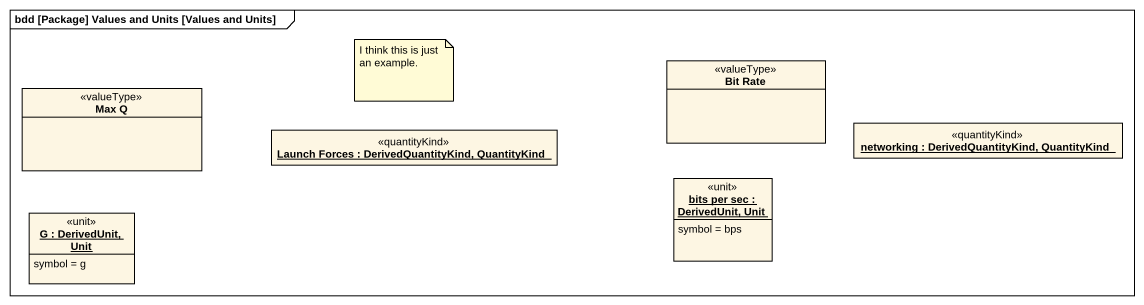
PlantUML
@startuml
mainframe bdd [Package] Values and Units [Values and Units]
hide circle
hide empty members
class "Max Q" as Max_Q <<valueType>>
class "Bit Rate" as Bit_Rate <<valueType>>
object "Launch Forces : DerivedQuantityKind, QuantityKind" as Launch_Forces <<quantityKind>>
object "networking : DerivedQuantityKind, QuantityKind" as networking <<quantityKind>>
object "G : DerivedUnit, Unit" as G <<unit>> {
  symbol = g
}
object "bits per sec : DerivedUnit, Unit" as bits_per_sec <<unit>> {
  symbol = bps
}
note as N1
  I think this is just an example.
end note
@enduml
